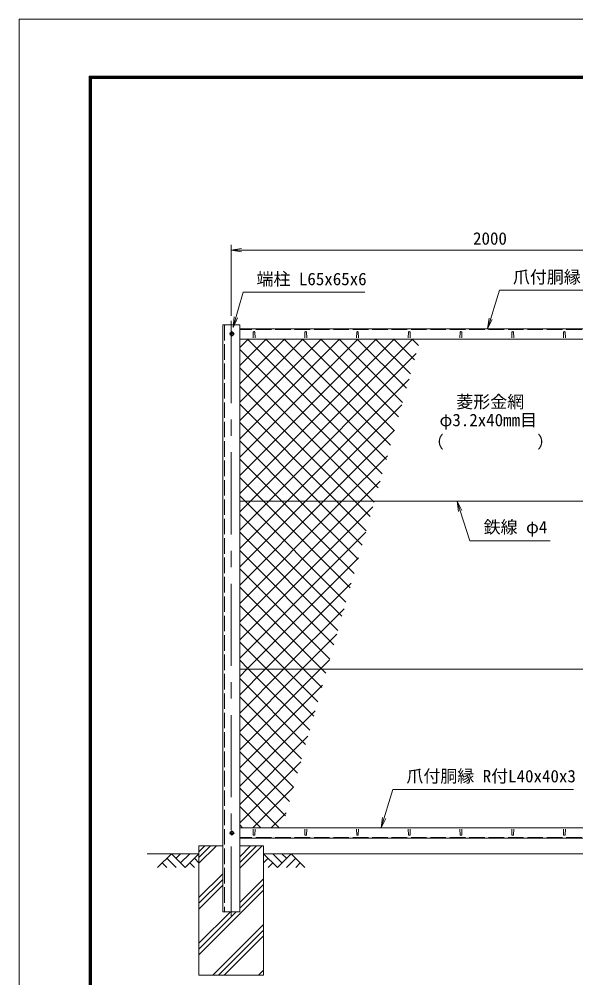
# Model space of a CAD drawing. Units: millimetres, scale not verified. Extents: x -4200 to 4200, y -2970 to 2970.
# Drawn here: x -4200 to -2048, y -737 to 2970 of the extents above; entities that cross this region are included whole.
import ezdxf
from ezdxf.enums import TextEntityAlignment as Align

# ---------------------------------------------------------------- set-up
doc = ezdxf.new("R2010")
doc.units = ezdxf.units.MM
doc.header["$LTSCALE"] = 10
doc.linetypes.add('DASHED', pattern=[7.5, 6, -1.5])
doc.linetypes.add('USER1', pattern=[50.8, 31.75, -6.35, 6.35, -6.35])
for name, color, linetype, lineweight in [('0-0_D-STR1', 1, 'Continuous', 18), ('0-1_D-BMK', 2, 'USER1', 13), ('0-2_D-STR-DIM', 7, 'Continuous', 13), ('0-3_D-STR3', 3, 'Continuous', 13), ('0-4_D-BGD', 7, 'Continuous', 18), ('0-5_D-STR4', 7, 'Continuous', 18), ('0-6_D-DCR-HCH', 7, 'Continuous', 13), ('0-7_D-STR-TXT', 7, 'Continuous', 13), ('0-8_0', 7, 'Continuous', 18), ('0-A_D-STR2', 7, 'Continuous', 13), ('0-B_D-TTL', 7, 'Continuous', 18)]:
    doc.layers.add(name, color=color, linetype=linetype, lineweight=lineweight)
doc.styles.add('ＭＳ ゴシック', font='')
doc.styles.get('ＭＳ ゴシック').set_extended_font_data('MS Gothic')

# ---------------------------------------------------------------- blocks, each defined once
blk = doc.blocks.new('_Open')
at = {"layer": '0-8_0'}
blk.add_line((-10, 1.667), (0, 0), dxfattribs=at)
blk.add_lwpolyline([(-10, -1.667), (0, 0), (-10, 0)], dxfattribs=at)

msp = doc.modelspace()

# ---------------------------------------------------------------- linework, layer by layer
at = {"layer": '0-0_D-STR1'}
for p, q in [((-3412.47, 1788.05), (-3412.47, -481.95)), ((-3347.47, 1788.05), (-3412.47, 1788.05)), ((-3347.47, -481.95), (-3347.47, 1788.05)), ((-1424.97, 1773.05), (-3347.47, 1773.05)), ((-3294.97, 1759.92), (-3295.72, 1738.42)), ((-3288.97, 1759.92), (-3288.22, 1738.42)), ((-3094.97, 1759.92), (-3095.72, 1738.42)), ((-3088.97, 1759.92), (-3088.22, 1738.42)), ((-2894.97, 1759.92), (-2895.72, 1738.42)), ((-2888.97, 1759.92), (-2888.22, 1738.42)), ((-2694.97, 1759.92), (-2695.72, 1738.42)), ((-2688.97, 1759.92), (-2688.22, 1738.42)), ((-2494.97, 1759.92), (-2495.72, 1738.42)), ((-2488.97, 1759.92), (-2488.22, 1738.42)), ((-2294.97, 1759.92), (-2295.72, 1738.42)), ((-2288.97, 1759.92), (-2288.22, 1738.42)), ((-2094.97, 1759.92), (-2095.72, 1738.42)), ((-2088.97, 1759.92), (-2088.22, 1738.42)), ((-3347.47, 1733.05), (-1424.97, 1733.05)), ((-3347.47, -156.95), (-1424.97, -156.95)), ((-3294.97, -183.82), (-3295.72, -162.32)), ((-3288.97, -183.82), (-3288.22, -162.32)), ((-3094.97, -183.82), (-3095.72, -162.32)), ((-3088.97, -183.82), (-3088.22, -162.32)), ((-2894.97, -183.82), (-2895.72, -162.32)), ((-2888.97, -183.82), (-2888.22, -162.32)), ((-2694.97, -183.82), (-2695.72, -162.32)), ((-2688.97, -183.82), (-2688.22, -162.32)), ((-2494.97, -183.82), (-2495.72, -162.32)), ((-2488.97, -183.82), (-2488.22, -162.32)), ((-2294.97, -183.82), (-2295.72, -162.32)), ((-2288.97, -183.82), (-2288.22, -162.32)), ((-2094.97, -183.82), (-2095.72, -162.32)), ((-2088.97, -183.82), (-2088.22, -162.32)), ((-1424.97, -196.95), (-3347.47, -196.95)), ((-3412.47, -481.95), (-3347.47, -481.95))]:
    msp.add_line(p, q, dxfattribs=at)
at = {"layer": '0-0_D-STR1', "linetype": 'DASHED'}
for p, q in [((-3406.47, 1788.05), (-3406.47, -481.95)), ((-1424.97, 1770.05), (-3347.47, 1770.05)), ((-1424.97, -193.95), (-3347.47, -193.95))]:
    msp.add_line(p, q, dxfattribs=at)
at = {"layer": '0-0_D-STR1'}
for centre, start, end in [((-3291.97, 1758.67), 22.61986, 157.38014), ((-3091.97, 1758.67), 22.61986, 157.38014), ((-2891.97, 1758.67), 22.61986, 157.38014), ((-2691.97, 1758.67), 22.61986, 157.38014), ((-2491.97, 1758.67), 22.61986, 157.38014), ((-2291.97, 1758.67), 22.61986, 157.38014), ((-2091.97, 1758.67), 22.61986, 157.38014), ((-3291.97, -182.57), 202.61986, 337.38014), ((-3091.97, -182.57), 202.61986, 337.38014), ((-2891.97, -182.57), 202.61986, 337.38014), ((-2691.97, -182.57), 202.61986, 337.38014), ((-2491.97, -182.57), 202.61986, 337.38014), ((-2291.97, -182.57), 202.61986, 337.38014), ((-2091.97, -182.57), 202.61986, 337.38014)]:
    msp.add_arc(centre, 3.25, start, end, dxfattribs=at)
at = {"layer": '0-1_D-BMK'}
for p, q in [((-3379.97, 1803.05), (-3379.97, -496.95)), ((-3367.47, 1753.05), (-3387.47, 1753.05)), ((-3377.47, 1763.05), (-3377.47, 1743.05)), ((-3367.47, -176.95), (-3387.47, -176.95)), ((-3377.47, -166.95), (-3377.47, -186.95))]:
    msp.add_line(p, q, dxfattribs=at)
at = {"layer": '0-2_D-STR-DIM'}
for p, q in [((-3379.97, 1823.05), (-3379.97, 2096.83)), ((-3379.97, 2076.83), (-1379.97, 2076.83))]:
    msp.add_line(p, q, dxfattribs=at)
at = {"layer": '0-3_D-STR3'}
for p, q in [((-1424.97, 1106.3), (-3347.47, 1106.3)), ((-1424.97, 456.3), (-3347.47, 456.3))]:
    msp.add_line(p, q, dxfattribs=at)
for points in [[(-3370.97, 1756.8), (-3377.47, 1760.55), (-3383.97, 1756.8), (-3383.97, 1749.3), (-3377.47, 1745.54), (-3370.97, 1749.3)], [(-3370.97, -173.2), (-3377.47, -169.45), (-3383.97, -173.2), (-3383.97, -180.7), (-3377.47, -184.46), (-3370.97, -180.7)]]:
    msp.add_lwpolyline(points, close=True, dxfattribs=at)
for centre in [(-3377.47, 1753.05), (-3377.47, -176.95)]:
    msp.add_circle(centre, 6.25, dxfattribs=at)
at = {"layer": '0-4_D-BGD'}
for p, q in [((-3504.97, -256.95), (-3704.97, -256.95)), ((-1504.97, -256.95), (-3254.97, -256.95))]:
    msp.add_line(p, q, dxfattribs=at)
at = {"layer": '0-5_D-STR4'}
for p, q in [((-3504.97, -226.95), (-3504.97, -726.95)), ((-3412.47, -226.95), (-3504.97, -226.95)), ((-3254.97, -226.95), (-3347.47, -226.95)), ((-3254.97, -226.95), (-3254.97, -726.95)), ((-3254.97, -726.95), (-3504.97, -726.95))]:
    msp.add_line(p, q, dxfattribs=at)
at = {"layer": '0-6_D-DCR-HCH'}
for p, q in [((-3611.4, -256.95), (-3664.61, -310.16)), ((-3611.4, -256.95), (-3558.19, -310.16)), ((-3593.66, -274.69), (-3575.92, -256.95)), ((-3575.92, -292.43), (-3540.45, -256.95)), ((-3558.19, -310.16), (-3504.97, -256.95)), ((-3504.97, -294.19), (-3437.73, -226.95)), ((-3504.97, -272.1), (-3459.83, -226.95)), ((-3504.97, -250), (-3481.93, -226.95)), ((-3347.47, -313.47), (-3260.96, -226.95)), ((-3347.47, -291.37), (-3283.05, -226.95)), ((-3347.47, -269.28), (-3305.15, -226.95)), ((-3201.76, -310.16), (-3254.97, -256.95)), ((-3184.03, -292.43), (-3219.5, -256.95)), ((-3148.55, -256.95), (-3201.76, -310.16)), ((-3166.2, -274.78), (-3184.03, -256.95)), ((-3148.55, -256.95), (-3095.34, -310.16)), ((-3646.87, -292.43), (-3629.05, -310.16)), ((-3629.14, -274.69), (-3593.5, -310.16)), ((-3540.45, -292.43), (-3522.63, -310.16)), ((-3522.71, -274.69), (-3504.97, -292.35)), ((-3237.24, -274.69), (-3254.97, -292.35)), ((-3219.5, -292.43), (-3237.32, -310.16)), ((-3130.81, -274.69), (-3166.45, -310.16)), ((-3113.08, -292.43), (-3130.89, -310.16)), ((-3504.97, -426.78), (-3412.47, -334.28)), ((-3504.97, -448.87), (-3412.47, -356.37)), ((-3347.47, -446.05), (-3254.97, -353.55)), ((-3504.97, -470.97), (-3412.47, -378.47)), ((-3504.97, -647.75), (-3254.97, -397.75)), ((-3347.47, -468.15), (-3254.97, -375.65)), ((-3504.97, -625.65), (-3361.28, -481.95)), ((-3504.97, -603.55), (-3383.37, -481.95)), ((-3451.6, -726.95), (-3254.97, -530.33)), ((-3429.5, -726.95), (-3254.97, -552.43)), ((-3407.4, -726.95), (-3254.97, -574.52)), ((-3274.82, -726.95), (-3254.97, -707.11))]:
    msp.add_line(p, q, dxfattribs=at)
at = {"layer": '0-7_D-STR-TXT'}
for points in [[(-2863.62, 1914.34), (-3334.59, 1914.34), (-3372.68, 1780.07)], [(-1645.07, 1921.92), (-2342.95, 1921.92), (-2388.31, 1774.96)], [(-2146.76, 952.67), (-2458.09, 952.67), (-2506.18, 1104.39)], [(-2057.02, -8.08), (-2754.9, -8.08), (-2800.25, -155.04)]]:
    msp.add_lwpolyline(points, dxfattribs=at)
at = {"layer": '0-A_D-STR2'}
for p, q in [((-3347.47, 1700.9), (-3315.33, 1733.05)), ((-3347.47, 1630.19), (-3244.62, 1733.05)), ((-3347.47, 1559.48), (-3173.91, 1733.05)), ((-3347.47, 1488.77), (-3103.2, 1733.05)), ((-3347.47, 1418.06), (-3032.49, 1733.05)), ((-3347.47, 1347.35), (-2961.77, 1733.05)), ((-3347.47, 1276.64), (-2891.06, 1733.05)), ((-3347.47, 1205.93), (-2820.35, 1733.05)), ((-3347.47, 1135.22), (-2749.64, 1733.05)), ((-2796.11, 1212.25), (-3316.91, 1733.05)), ((-2780.51, 1267.36), (-3246.19, 1733.05)), ((-2764.91, 1322.47), (-3175.48, 1733.05)), ((-2749.31, 1377.58), (-3104.77, 1733.05)), ((-2733.71, 1432.69), (-3034.06, 1733.05)), ((-2718.11, 1487.8), (-2963.35, 1733.05)), ((-2702.51, 1542.92), (-2892.64, 1733.05)), ((-2686.91, 1598.03), (-2821.93, 1733.05)), ((-2671.31, 1653.14), (-2751.22, 1733.05)), ((-2655.71, 1708.25), (-2680.51, 1733.05)), ((-2811.71, 1157.14), (-3347.47, 1692.91)), ((-3234.97, 1106.3), (-2664.66, 1676.61)), ((-2831.58, 1106.3), (-3347.47, 1622.2)), ((-3164.26, 1106.3), (-2692.58, 1577.98)), ((-2902.29, 1106.3), (-3347.47, 1551.49)), ((-2973, 1106.3), (-3347.47, 1480.78)), ((-3093.55, 1106.3), (-2720.5, 1479.35)), ((-3043.71, 1106.3), (-3347.47, 1410.06)), ((-3022.84, 1106.3), (-2748.42, 1380.72)), ((-3114.42, 1106.3), (-3347.47, 1339.35)), ((-3185.13, 1106.3), (-3347.47, 1268.64)), ((-2952.13, 1106.3), (-2776.34, 1282.09)), ((-3255.84, 1106.3), (-3347.47, 1197.93)), ((-2881.42, 1106.3), (-2804.26, 1183.46)), ((-3326.55, 1106.3), (-3347.47, 1127.22)), ((-3347.47, 993.8), (-3234.97, 1106.3)), ((-3347.47, 923.08), (-3164.26, 1106.3)), ((-3347.47, 852.37), (-3093.55, 1106.3)), ((-3347.47, 781.66), (-3022.84, 1106.3)), ((-3347.47, 710.95), (-2952.13, 1106.3)), ((-3347.47, 640.24), (-2881.42, 1106.3)), ((-3347.47, 569.53), (-2832.18, 1084.83)), ((-2936.51, 716.26), (-3326.55, 1106.3)), ((-2920.91, 771.37), (-3255.84, 1106.3)), ((-2905.31, 826.48), (-3185.13, 1106.3)), ((-2889.71, 881.59), (-3114.42, 1106.3)), ((-2874.11, 936.7), (-3043.71, 1106.3)), ((-2858.51, 991.81), (-2973, 1106.3)), ((-2842.91, 1046.92), (-2902.29, 1106.3)), ((-2827.31, 1102.03), (-2831.58, 1106.3)), ((-2952.11, 661.15), (-3347.47, 1056.51)), ((-3347.47, 498.82), (-2860.1, 986.2)), ((-2967.71, 606.04), (-3347.47, 985.8)), ((-2983.31, 550.93), (-3347.47, 915.09)), ((-3319.29, 456.3), (-2888.02, 887.57)), ((-2998.91, 495.82), (-3347.47, 844.38)), ((-3248.58, 456.3), (-2915.94, 788.94)), ((-3030.1, 456.3), (-3347.47, 773.67)), ((-3100.81, 456.3), (-3347.47, 702.96)), ((-3177.87, 456.3), (-2943.86, 690.31)), ((-3171.53, 456.3), (-3347.47, 632.25)), ((-3242.24, 456.3), (-3347.47, 561.54)), ((-3107.15, 456.3), (-2971.77, 591.68)), ((-3312.95, 456.3), (-3347.47, 490.83)), ((-3036.44, 456.3), (-2999.69, 493.05)), ((-3347.47, 428.11), (-3319.29, 456.3)), ((-3347.47, 357.4), (-3248.58, 456.3)), ((-3347.47, 286.69), (-3177.87, 456.3)), ((-3347.47, 215.98), (-3107.15, 456.3)), ((-3347.47, 145.27), (-3036.44, 456.3)), ((-3076.91, 220.26), (-3312.95, 456.3)), ((-3061.31, 275.37), (-3242.24, 456.3)), ((-3045.71, 330.48), (-3171.53, 456.3)), ((-3030.11, 385.59), (-3100.81, 456.3)), ((-3014.51, 440.7), (-3030.1, 456.3)), ((-3092.51, 165.15), (-3347.47, 420.12)), ((-3347.47, 74.56), (-3027.61, 394.42)), ((-3108.11, 110.04), (-3347.47, 349.4)), ((-3347.47, 3.85), (-3055.53, 295.79)), ((-3123.71, 54.93), (-3347.47, 278.69)), ((-3139.31, -0.18), (-3347.47, 207.98)), ((-3347.47, -66.86), (-3083.45, 197.16)), ((-3154.91, -55.29), (-3347.47, 137.27)), ((-3347.47, -137.58), (-3111.37, 98.53)), ((-3170.51, -110.4), (-3347.47, 66.56)), ((-3194.67, -156.95), (-3347.47, -4.15)), ((-3296.14, -156.95), (-3139.29, -0.1)), ((-3265.38, -156.95), (-3347.47, -74.86)), ((-3225.43, -156.95), (-3167.21, -98.73)), ((-3336.09, -156.95), (-3347.47, -145.57))]:
    msp.add_line(p, q, dxfattribs=at)
msp.add_lwpolyline([(-3347.47, 1064.51), (-3305.68, 1106.3), (-2678.93, 1733.05)], dxfattribs=at)
at = {"layer": '0-B_D-TTL', "color": 2}
msp.add_lwpolyline([(-4200, 2970), (4200, 2970), (4200, -2970), (-4200, -2970)], close=True, dxfattribs=at)
at = {"layer": '0-B_D-TTL'}
for points in [[(-3930, 2750), (3930, 2750), (3930, -2750), (-3930, -2750)], [(-3927.5, 2747.5), (3927.5, 2747.5), (3927.5, -2747.5), (-3927.5, -2747.5)], [(-3925, 2745), (3925, 2745), (3925, -2745), (-3925, -2745)], [(-3922.5, 2742.5), (3922.5, 2742.5), (3922.5, -2742.5), (-3922.5, -2742.5)], [(-3920, 2740), (3920, 2740), (3920, -2740), (-3920, -2740)]]:
    msp.add_lwpolyline(points, close=True, dxfattribs=at)

# ---------------------------------------------------------------- block references
at = {"layer": '0-2_D-STR-DIM', "xscale": 4, "yscale": 4, "rotation": 180}
msp.add_blockref('_Open', (-3379.97, 2076.83), dxfattribs=at)
at = {"layer": '0-7_D-STR-TXT', "xscale": 4, "yscale": 4}
for p, rotation in [((-3373.23, 1778.14), 254.16392), ((-2388.9, 1773.05), 252.84683), ((-2506.78, 1106.3), 107.58773), ((-2800.84, -156.95), 252.84683)]:
    msp.add_blockref('_Open', p, dxfattribs=dict(at, rotation=rotation))

# ---------------------------------------------------------------- texts
at = {"layer": '0-2_D-STR-DIM', "style": 'ＭＳ ゴシック'}
msp.add_text('2000', height=48.09, dxfattribs=at).set_placement((-2445.24, 2083.58), align=Align.BOTTOM_LEFT)
at = {"layer": '0-7_D-STR-TXT', "style": 'ＭＳ ゴシック'}
for s, p in [('爪付胴縁 R付L40x40x3', (-2291.01, 1934.5)), ('端柱 L65x65x6', (-3282.4, 1926.92)), ('菱形金網', (-2509.92, 1451.99)), ('φ3.2x40mm目', (-2574.9, 1381.55)), ('（\u3000\u3000   \u3000\u3000）', (-2623.63, 1297.08)), ('鉄線 φ4', (-2404.37, 967.54)), ('爪付胴縁 R付L40x40x3', (-2702.96, 4.5))]:
    msp.add_text(s, height=48.09, dxfattribs=at).set_placement(p, align=Align.BOTTOM_LEFT)

doc.saveas('drawing.dxf')
